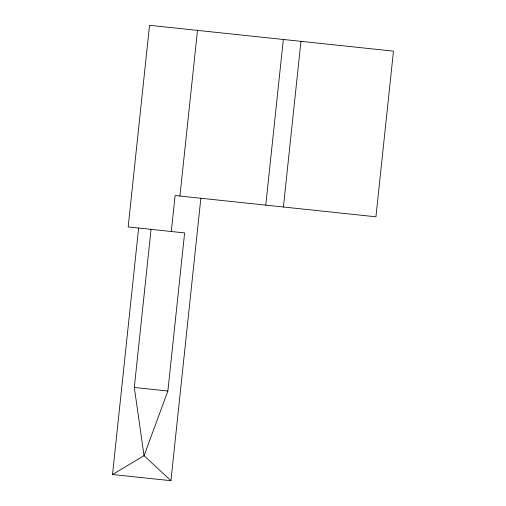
<?xml version="1.0" encoding="UTF-8"?>
<svg xmlns="http://www.w3.org/2000/svg" width="506" height="506" viewBox="0 0 506 506"><rect width="100%" height="100%" fill="white"/><g stroke="black" fill="none" stroke-linecap="round" stroke-linejoin="round"><path stroke-width="0.76" d="M200.85 198.251L170.933 480.7L112.522 474.514L138.631 228.035M170.933 480.7L144.046 455.685L134.305 387.451L151.054 229.351M171.3 231.501L175.114 195.525L375.933 216.796L393.478 51.144L149.536 25.3L128.176 226.928L184.62 232.912L167.872 391.012L144.046 455.685L112.522 474.514M179.94 196.037L197.492 30.379M265.77 205.126L283.322 39.474M283.404 206.992L300.956 41.34M134.305 387.451L167.872 391.012"/></g></svg>
